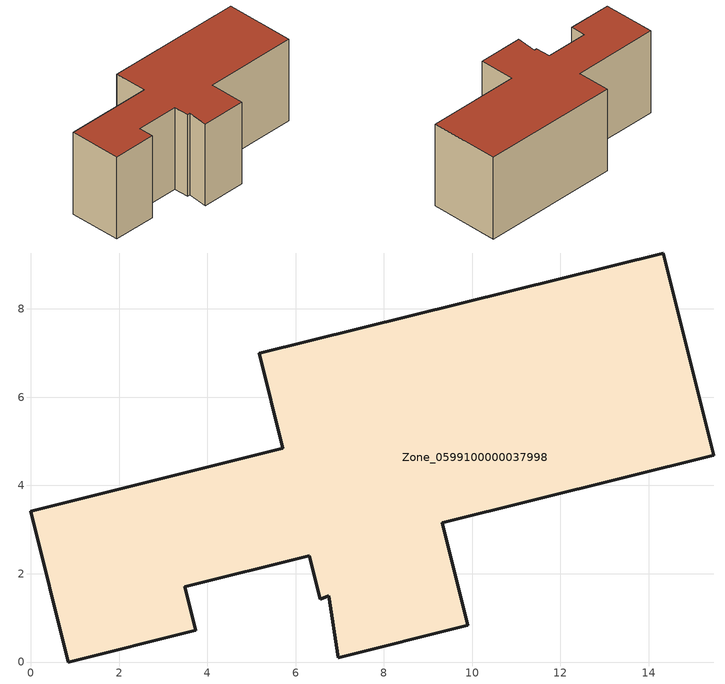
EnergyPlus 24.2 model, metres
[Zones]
Zone_0599100000037998
 floor ground (C_G): 6.97,0.1 6.75,1.5 6.56,1.42 6.31,2.41 3.48,1.71 3.73,0.72 0.85,0 0,3.42 5.71,4.84 5.17,7 14.33,9.27 15.47,4.69 9.32,3.16 9.9,0.83 z0
 wall outside (C_F): 3.73,0.72 3.48,1.71 6.31,2.41 6.56,1.42 6.75,1.5 6.97,0.1 9.9,0.83 9.32,3.16 15.47,4.69 14.33,9.27 5.17,7 5.71,4.84 0,3.42 0.85,0 3.73,0.72 z0:5.84
 roof outside (C_R): 14.33,9.27 5.17,7 5.71,4.84 0,3.42 0.85,0 3.73,0.72 3.48,1.71 6.31,2.41 6.56,1.42 6.75,1.5 6.97,0.1 9.9,0.83 9.32,3.16 15.47,4.69 z5.84
[BUILDING]
Pand.0599100000037998: North Axis=0; Terrain=City; Loads Convergence Tolerance Value=0.04; Temperature Convergence Tolerance Value=0.4; Solar Distribution=FullExterior; Maximum Number of Warmup Days=25; Minimum Number of Warmup Days=1
[Site:Location]
Rotterdam.The.Hague.AP_ZH_NLD Design_Conditions: Latitude=51.96; Longitude=4.45; Time Zone=1; Elevation=-4.5
[SITE:GROUNDTEMPERATURE:BUILDINGSURFACE]
18, 18, 18, 18, 18, 18, 18, 18, 18, 18, 18, 18
[MATERIAL] Thermal Absorptance=0.9; Solar Absorptance=0.7; Visible Absorptance=0.7
Name | Roughness | Thickness | Conductivity | Density | Specific Heat
G.TI.1965-1974 | MediumSmooth | 0.15 | 0.882353 | 540 | 1210
F.TI.1965-1974 | Rough | 0.3 | 0.697674 | 1920 | 840
R.TI.1965-1974 | MediumRough | 0.2 | 0.232558 | 1500 | 1000
[CONSTRUCTION]
C_G: G.TI.1965-1974
C_F: F.TI.1965-1974
C_R: R.TI.1965-1974
[ZONE]
Zone_0599100000037998: Type=1; Multiplier=1; Ceiling Height=Autocalculate; Volume=Autocalculate; Floor Area=autocalculate; Part of Total Floor Area=Yes
[ZONEINFILTRATION:DESIGNFLOWRATE]
Infil_Zone_0599100000037998: Zone or ZoneList or Space or SpaceList=Zone_0599100000037998; Schedule=AlwaysOn; Design Flow Rate Calculation Method=Flow/Area; Flow Rate per Floor Area=0.003; Constant Term Coefficient=1; Temperature Term Coefficient=0; Velocity Term Coefficient=0; Velocity Squared Term Coefficient=0
[HVACTEMPLATE:ZONE:IDEALLOADSAIRSYSTEM]
Zone_0599100000037998: Maximum Heating Supply Air Temperature=50; Minimum Cooling Supply Air Temperature=13; Maximum Heating Supply Air Humidity Ratio=0.0156; Minimum Cooling Supply Air Humidity Ratio=0.0077; Heating Limit=NoLimit; Cooling Limit=NoLimit; Dehumidification Control Type=ConstantSensibleHeatRatio; Cooling Sensible Heat Ratio=0.7; Dehumidification Setpoint=60; Humidification Control Type=None; Humidification Setpoint=30; Outdoor Air Method=None; Outdoor Air Flow Rate per Person=0.00944; Outdoor Air Flow Rate per Zone Floor Area=0; Outdoor Air Flow Rate per Zone=0; Demand Controlled Ventilation Type=None; Outdoor Air Economizer Type=NoEconomizer; Heat Recovery Type=None; Sensible Heat Recovery Effectiveness=0.7; Latent Heat Recovery Effectiveness=0.65
[ZONECONTROL:THERMOSTAT]
ThermostatControl_Zone_0599100000037998: Zone or ZoneList=Zone_0599100000037998; Control Type Schedule=DualSetpointControlType; Control 1=Thermostat_Zone_0599100000037998; Temperature Difference Between Cutout And Setpoint=0
[THERMOSTATSETPOINT:DUALSETPOINT]
Thermostat_Zone_0599100000037998: Heating Setpoint Temperature Schedule=HeatingSetpoint_Zone_0599100000037998; Cooling Setpoint Temperature Schedule=CoolingSetpoint_Zone_0599100000037998
[SCHEDULE:COMPACT]
HeatingSetpoint_Zone_0599100000037998: Through: 12/31, For: AllDays, Until: 24:00, 21
CoolingSetpoint_Zone_0599100000037998: Through: 12/31, For: AllDays, Until: 24:00, 24
DualSetpointControlType: Through: 12/31, For: AllDays, Until: 24:00, 4
AlwaysOn: Through: 12/31, For: AllDays, Until: 24:00, 1
